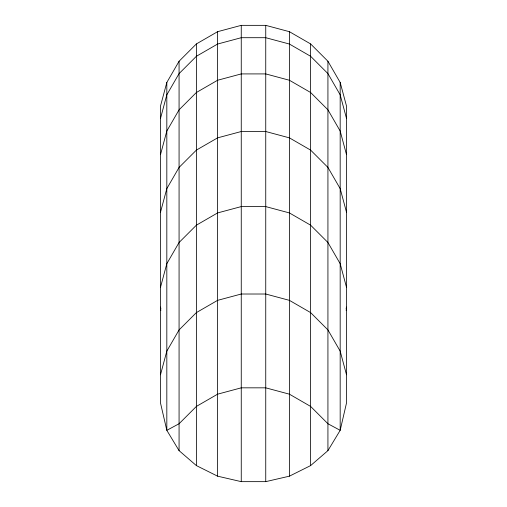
<?xml version="1.0" encoding="UTF-8"?>
<svg xmlns="http://www.w3.org/2000/svg" width="507" height="507" viewBox="0 0 507 507"><rect width="100%" height="100%" fill="white"/><g stroke="black" fill="none" stroke-linecap="round" stroke-linejoin="round"><path stroke-width="0.76" d="M166.822 82.464L160.485 106.121L160.485 402.938L166.822 430.329L179.072 450.641L196.386 465.597L217.598 476.174L241.256 481.65L265.744 481.65L289.402 476.174L310.614 465.597L327.928 450.641L340.178 430.329L346.515 402.938L346.515 106.121L340.178 82.464L327.928 61.252L310.614 43.932L289.402 31.688L265.744 25.35L241.256 25.35L217.598 31.688L196.386 43.932L179.072 61.252L166.822 82.464L166.822 430.329L179.072 423.738L196.386 406.418L217.598 394.173L241.256 387.83L265.744 387.83L289.402 394.173L310.614 406.418L327.928 423.738L340.178 430.329L340.178 82.464M160.485 118.473L166.822 94.815L179.072 73.604L196.386 56.283L217.598 44.039L241.256 37.702L265.744 37.702L289.402 44.039L310.614 56.283L327.928 73.604L340.178 94.815L346.515 118.473M160.485 154.686L166.822 131.028L179.072 109.816L196.386 92.496L217.598 80.252L241.256 73.914L265.744 73.914L289.402 80.252L310.614 92.496L327.928 109.816L340.178 131.028L346.515 154.686M160.485 212.287L166.822 188.629L179.072 167.424L196.386 150.104L217.598 137.86L241.256 131.516L265.744 131.516L289.402 137.86L310.614 150.104L327.928 167.424L340.178 188.629L346.515 212.287M160.485 287.361L166.822 263.703L179.072 242.492L196.386 225.178L217.598 212.927L241.256 206.59L265.744 206.59L289.402 212.927L310.614 225.178L327.928 242.492L340.178 263.703L346.515 287.361M160.485 374.787L166.822 351.129L179.072 329.918L196.386 312.597L217.598 300.353L241.256 294.016L265.744 294.016L289.402 300.353L310.614 312.597L327.928 329.918L340.178 351.129L346.515 374.787M346.104 308.592L346.515 307.065M346.104 310.271L346.515 308.744M160.485 307.065L160.896 308.592M160.485 308.744L160.896 310.271M327.928 61.252L327.928 450.641M310.614 43.932L310.614 465.597M289.402 31.688L289.402 476.174M265.744 25.35L265.744 481.65M241.256 25.35L241.256 481.65M217.598 31.688L217.598 476.174M196.386 43.932L196.386 465.597M179.072 61.252L179.072 450.641"/></g></svg>
